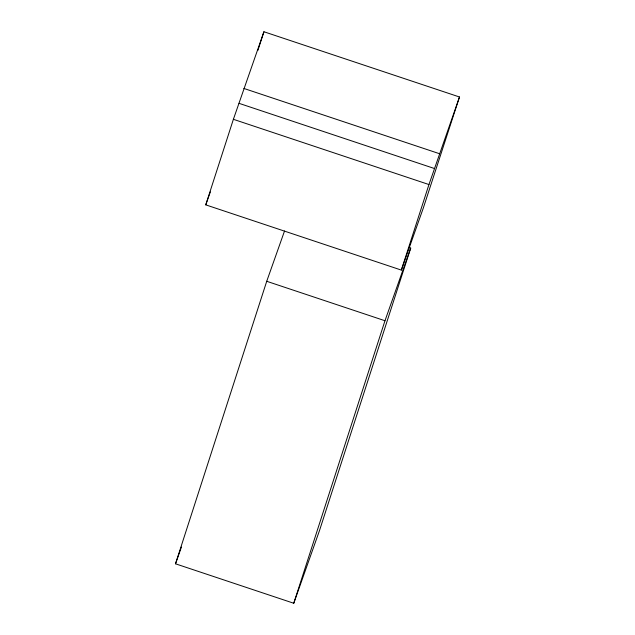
<?xml version="1.0" encoding="UTF-8"?>
<svg xmlns="http://www.w3.org/2000/svg" width="635" height="635" viewBox="0 0 635 635"><rect width="100%" height="100%" fill="white"/><g stroke="black" fill="none" stroke-linecap="round" stroke-linejoin="round"><path stroke-width="0.95" d="M205.756 204.859L233.386 119.309L263.922 31.75L459.494 96.988L423.283 208.113L401.336 270.089L205.756 204.859L210.344 191.905M257.897 50.411L263.922 31.75M408.829 247.459L410.71 248.079L319.484 530.598L293.759 603.25L175.506 563.801L266.724 281.289L284.536 230.989M293.759 603.25L384.977 320.738L410.71 248.079M401.336 270.089L428.958 184.547L459.494 96.988M175.506 563.801L181.443 547.037M243.848 88.44L439.42 153.678M239.038 103.338L434.61 168.577M233.386 119.309L428.958 184.547M266.724 281.289L384.977 320.738"/></g></svg>
